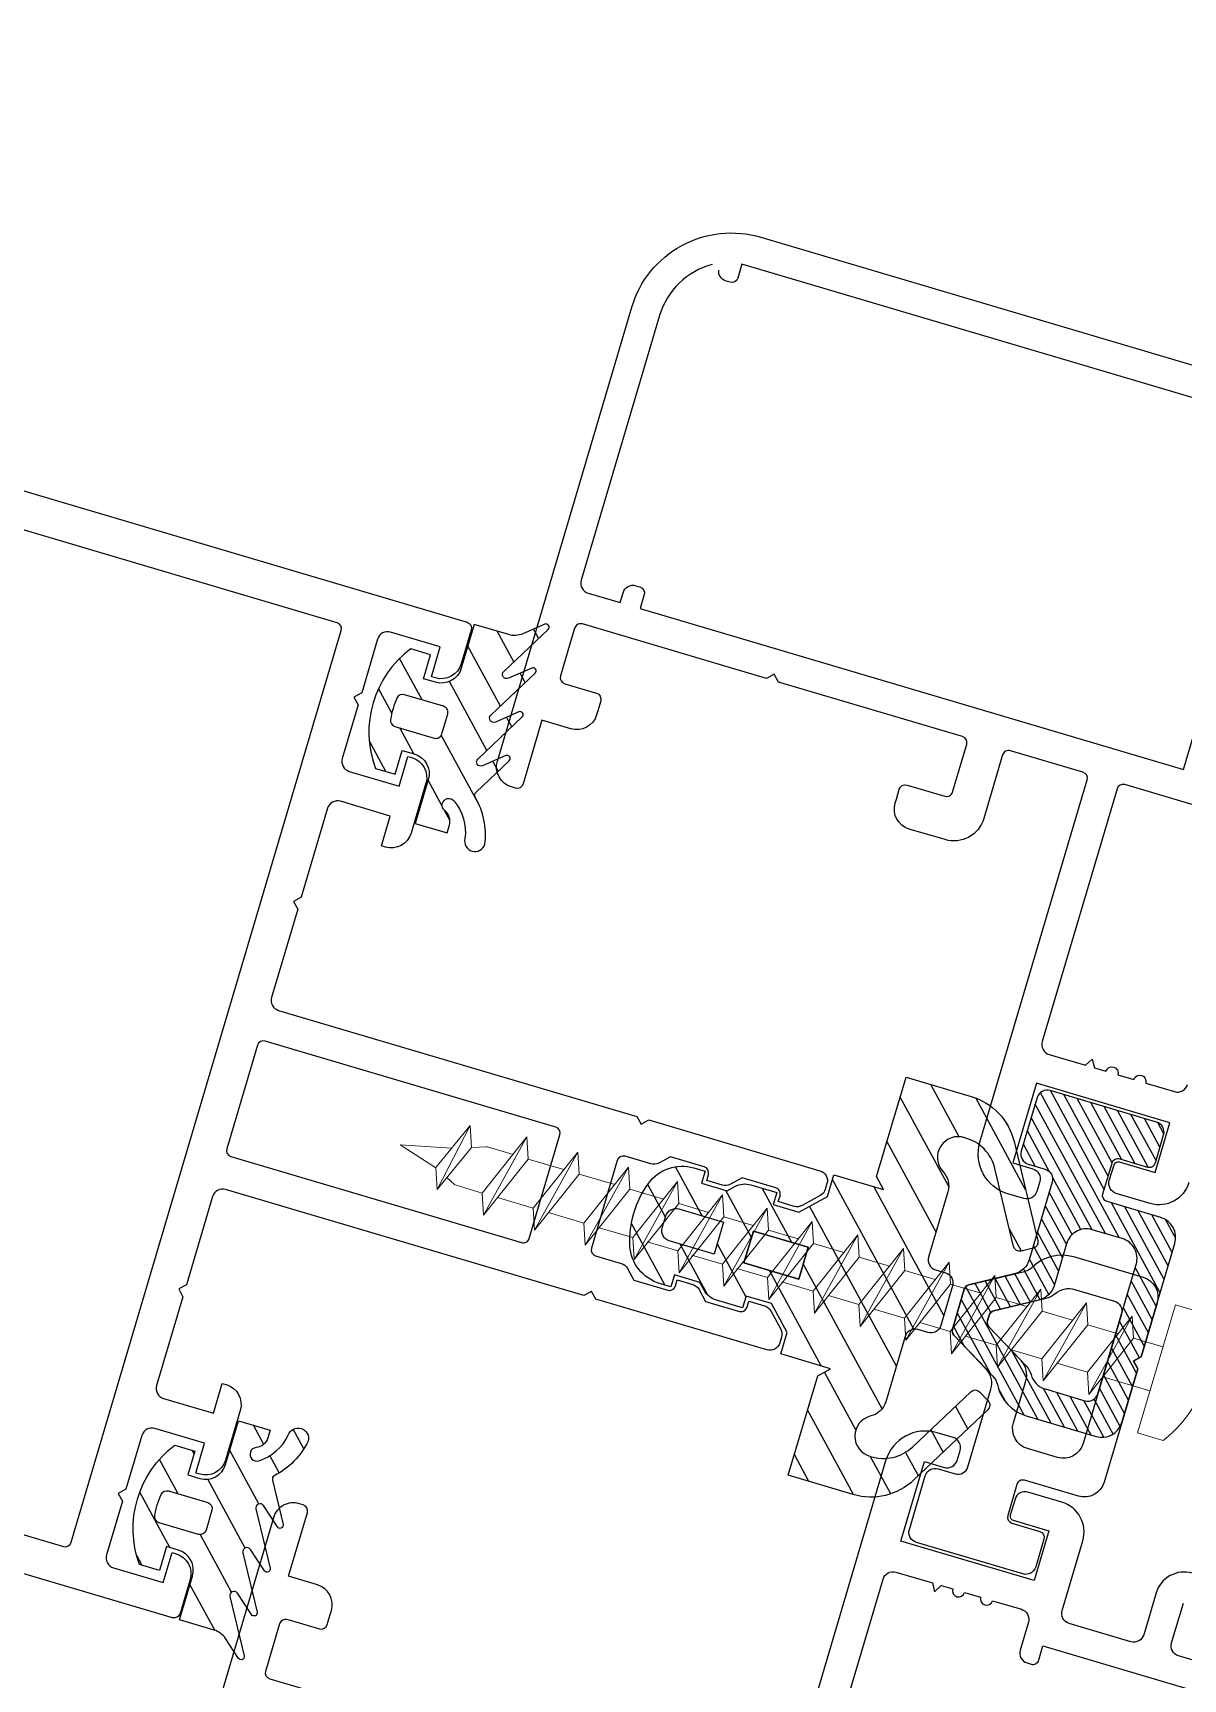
# Model space of a CAD drawing. Header units: millimetres. Extents: x 62878 to 70819, y -67946 to -61850.
# Drawn here: x 67592.69 to 67598.23, y -66895.96 to -66888.03 of the extents above; entities that cross this region are included whole.
import ezdxf

# ---------------------------------------------------------------- set-up
doc = ezdxf.new("R2010")
doc.units = ezdxf.units.MM
doc.layers.add('DOGRAMA', color=171, linetype='Continuous', lineweight=0)
pattern_1 = [(118.5057849383402, (67555.2310889624, -66996.45461752212), (-0.1395045678384407, -0.07576303882639554), [])]

# ---------------------------------------------------------------- blocks, each defined once
blk = doc.blocks.new('a2we')
at = {"lineweight": 5, "ltscale": 0.5}
for p, q in [((-196.0144480926461, -415.2868589025547), (-196.5925912144022, -417.2488821181558)), ((-196.0144480926461, -415.2868589025547), (-195.4639709594615, -417.7110762494052)), ((-197.5747968978259, -417.6063757508618), (-196.5747276986959, -417.2423803302317)), ((-194.1582851917165, -418.2620245979042), (-197.5747968978259, -417.6063757508618)), ((-195.1583543907882, -418.6260200186506), (-197.5747968978259, -417.6063757508618)), ((-196.5747276986959, -417.2423803302317), (-194.1582851917165, -418.2620245979042)), ((-197.1143788935161, -419.7428166739272), (-197.1143788935161, -418.4283854465556)), ((-196.8896500078097, -417.895480952812), (-197.0961171580722, -418.3448917148726)), ((-194.1582851917165, -418.2620245979042), (-195.1583543907882, -418.6260200186506)), ((-195.1583543907882, -418.6260200186506), (-194.9264251741961, -419.2953524503964)), ((-194.9154016761394, -420.634479622855), (-194.9154016761394, -419.3608343693425)), ((-198.1144480926461, -420.1068120946153), (-197.1143788935161, -419.7428166739268)), ((-194.9154016761721, -421.4039929561312), (-198.1144480926461, -420.1068120946153)), ((-193.9153324771005, -421.0399975355008), (-198.1144480926461, -420.1068120946153)), ((-197.1143788935161, -419.7428166739268), (-193.9153324771005, -421.0399975355008)), ((-197.1143788935161, -419.7428166739268), (-193.9153324771005, -421.0399975355008)), ((-197.1143788935161, -422.2969096404012), (-197.1143788935162, -420.512330007273)), ((-193.9153324771005, -421.0399975355008), (-194.9154016761721, -421.4039929561312)), ((-194.9154016761721, -423.1885725893157), (-194.9154016761721, -421.4039929561312)), ((-198.1144480926461, -422.6609050610894), (-197.1143788935161, -422.2969096404012)), ((-197.1143788935161, -422.2969096404012), (-193.9153324771005, -423.594090501975)), ((-197.1143788935161, -422.2969096404012), (-193.9153324771005, -423.594090501975)), ((-194.9154016761721, -423.9580859226053), (-198.1144480926461, -422.6609050610894)), ((-193.9153324771005, -423.594090501975), (-198.1144480926461, -422.6609050610894)), ((-197.1143788935161, -424.8510026068752), (-197.1143788935162, -423.0664229737469)), ((-193.9153324771005, -423.594090501975), (-194.9154016761721, -423.9580859226053)), ((-194.9154016761721, -425.7426655557898), (-194.9154016761721, -423.9580859226053)), ((-198.1144480926461, -425.2149980275636), (-197.1143788935161, -424.8510026068752)), ((-197.1143788935161, -424.8510026068752), (-193.9153324771005, -426.1481834684492)), ((-197.1143788935161, -424.8510026068752), (-193.9153324771005, -426.1481834684492)), ((-194.9154016761721, -426.5121788890793), (-198.1144480926461, -425.2149980275636)), ((-193.9153324771005, -426.1481834684492), (-198.1144480926461, -425.2149980275636)), ((-197.1143788935161, -427.3050955733496), (-197.1143788935162, -425.6205159402211)), ((-193.9153324771005, -426.1481834684492), (-194.9154016761721, -426.5121788890793)), ((-194.9154016761721, -428.1967585222638), (-194.9154016761721, -426.5121788890793)), ((-198.1144480926461, -427.669090994038), (-197.1143788935161, -427.3050955733496)), ((-197.1143788935161, -427.3050955733496), (-193.9153324771005, -428.6022764349236)), ((-197.1143788935161, -427.3050955733496), (-193.9153324771005, -428.6022764349236)), ((-194.9154016761721, -428.9662718555534), (-198.1144480926461, -427.669090994038)), ((-193.9153324771005, -428.6022764349236), (-198.1144480926461, -427.669090994038)), ((-197.1143788935161, -429.5591885398237), (-197.1143788935161, -428.0237477951896)), ((-193.9153324771005, -428.6022764349236), (-194.9154016761721, -428.9662718555534)), ((-198.1144480926461, -429.9231839605702), (-197.1143788935161, -429.5591885398237)), ((-197.1143788935161, -429.5591885398237), (-193.9153324771005, -430.8563694013976)), ((-197.1143788935161, -429.5591885398237), (-193.9153324771005, -430.8563694013976)), ((-194.9154016761721, -430.450851488738), (-194.9154016761721, -428.9662718555534)), ((-194.9154016761721, -431.2203648220857), (-198.1144480926461, -429.9231839605702)), ((-193.9153324771005, -430.8563694013976), (-198.1144480926461, -429.9231839605702)), ((-197.1143788935161, -431.8132815063559), (-197.1143788935161, -430.2778407616635)), ((-193.9153324771005, -430.8563694013976), (-194.9154016761721, -431.2203648220857)), ((-194.9154016761721, -432.7049444552304), (-194.9154016761721, -431.2203648220857)), ((-198.1144480926461, -432.177276926986), (-197.1143788935161, -431.8132815063559)), ((-197.1143788935161, -431.8132815063559), (-193.9153324771005, -433.1104623678716)), ((-197.1143788935161, -431.8132815063559), (-193.9153324771005, -433.1104623678716)), ((-194.9154016761721, -433.4744577885599), (-198.1144480926461, -432.177276926986)), ((-193.9153324771005, -433.1104623678716), (-198.1144480926461, -432.177276926986)), ((-197.1143788935161, -434.0673744728301), (-197.1143788935161, -432.5319337281958)), ((-193.9153324771005, -433.1104623678716), (-194.9154016761721, -433.4744577885599)), ((-194.9154016761721, -434.9590374217446), (-194.9154016761721, -433.4744577885599)), ((-198.1144480926461, -434.4313698935184), (-197.1143788935161, -434.0673744728301)), ((-194.9154016761721, -435.7285507550341), (-198.1144480926461, -434.4313698935184)), ((-193.9153324771005, -435.364555334404), (-198.1144480926461, -434.4313698935184)), ((-197.1143788935161, -434.0673744728301), (-193.9153324771005, -435.364555334404)), ((-197.1143788935161, -434.0673744728301), (-193.9153324771005, -435.364555334404)), ((-197.1143788935161, -436.3642339800811), (-197.1143788935161, -434.7860266946118)), ((-193.9153324771005, -435.364555334404), (-194.9154016761721, -435.7285507550341)), ((-194.9154016761721, -437.2558969289955), (-194.9154016761721, -435.7285507550341)), ((-198.1144480926461, -436.7282294008277), (-197.1143788935161, -436.3642339800811)), ((-194.9154016761721, -438.0254102623434), (-198.1144480926461, -436.7282294008277)), ((-193.9153324771005, -437.6614148416551), (-198.1144480926461, -436.7282294008277)), ((-197.1143788935161, -436.3642339800811), (-193.9153324771005, -437.6614148416551)), ((-197.1143788935161, -436.3642339800811), (-193.9153324771005, -437.6614148416551)), ((-197.1143788935161, -438.6610934873901), (-197.1143788935161, -437.1337473134849)), ((-193.9153324771005, -437.6614148416551), (-194.9154016761721, -438.0254102623434)), ((-194.9154016761721, -439.5527564362646), (-194.9154016761721, -438.0254102623434)), ((-198.1144480926461, -439.0250889080787), (-197.1143788935161, -438.6610934873901)), ((-194.9154016761721, -440.3222697695944), (-198.1144480926461, -439.0250889080787)), ((-193.9153324771005, -439.9582743489061), (-198.1144480926461, -439.0250889080787)), ((-197.1143788935161, -438.6610934873901), (-193.9153324771005, -439.9582743489061)), ((-197.1143788935161, -438.6610934873901), (-193.9153324771005, -439.9582743489061)), ((-197.1143788935161, -440.9579529946993), (-197.1143788935161, -439.430606820736)), ((-193.9153324771005, -439.9582743489061), (-194.9154016761721, -440.3222697695944)), ((-194.9154016761721, -441.849615943574), (-194.9154016761721, -440.3222697695944)), ((-198.1144480926461, -441.3219484153295), (-197.1143788935161, -440.9579529946993)), ((-194.9154016761721, -442.6191292769035), (-198.1144480926461, -441.3219484153295)), ((-193.9153324771005, -442.2551338562151), (-198.1144480926461, -441.3219484153295)), ((-197.1143788935161, -440.9579529946993), (-193.9153324771005, -442.2551338562151)), ((-197.1143788935161, -443.2537258831643), (-197.1143788935161, -441.7274663280053)), ((-193.9153324771005, -442.2551338562151), (-194.9154016761721, -442.6191292769035)), ((-194.9154016761721, -444.1453888320787), (-194.9154016761721, -442.6191292769035)), ((-198.1144480926461, -443.6177213039109), (-197.1143788935161, -443.2537258831643)), ((-194.9154016761721, -444.9149021654266), (-198.1144480926461, -443.6177213039109)), ((-193.9153324771005, -444.5509067447383), (-198.1144480926461, -443.6177213039109)), ((-197.1143788935161, -443.2537258831643), (-193.9153324771005, -444.5509067447383)), ((-197.1143788935161, -445.5538642814245), (-197.1143788935161, -444.0232392165685)), ((-193.9153324771005, -444.5509067447383), (-194.9154016761721, -444.9149021654266)), ((-198.1144480926461, -445.9178597020545), (-197.1143788935161, -445.5538642814245)), ((-197.1143788935161, -445.5538642814245), (-193.9153324771005, -446.8510451429402)), ((-197.1143788935161, -445.5538642814245), (-193.9153324771005, -446.8510451429402)), ((-194.9154016761721, -446.4455272302989), (-194.9154016761721, -444.9149021654266)), ((-193.9153324771005, -446.8510451429402), (-198.1144480926461, -445.9178597020545)), ((-194.9154016761721, -447.2150405636282), (-198.1144480926461, -445.9178597020545)), ((-197.1143788935161, -447.8540026795677), (-197.1143788935161, -446.3233776147298)), ((-193.9153324771005, -446.8510451429402), (-194.9154016761721, -447.2150405636282)), ((-197.1143788935161, -447.8540026795677), (-198.1144480926461, -448.2179981003141)), ((-193.9153324771005, -449.1511835411412), (-197.1143788935161, -447.8540026795677)), ((-194.9154016761721, -448.7456656284821), (-194.9154016761721, -447.2150405636282)), ((-194.9154016761721, -449.5151789618299), (-198.1144480926461, -448.2179981003141)), ((-198.1144480926461, -448.2179981003141), (-193.9153324771005, -449.1511835411412)), ((-197.1143788935161, -450.1541410778275), (-197.1143788935161, -448.6235160129718)), ((-193.9153324770423, -449.1511835411412), (-194.9154016761721, -449.5151789618299)), ((-194.9154016761723, -451.0458040266858), (-194.9154016761721, -449.5151789618299)), ((-198.1144480926461, -450.5181364984577), (-197.1143788935161, -450.1541410778275)), ((-197.1143788935161, -450.1541410778275), (-193.9153324770423, -451.4513219393434)), ((-194.9154016761721, -451.8153173600317), (-198.1144480926461, -450.5181364984577)), ((-193.9153324770423, -451.4513219393434), (-198.1144480926461, -450.5181364984577)), ((-197.1143788935161, -453.2868589025547), (-197.1143788935162, -450.9236544111328)), ((-193.9153324770423, -451.4513219393434), (-194.9154016761721, -451.8153173600317)), ((-194.9154016761721, -453.2868589025547), (-194.9154016761721, -451.8153173600317)), ((-192.7980524524961, -453.2868589025547), (-199.230843732796, -453.2868589025547)), ((-199.230843732796, -454.5827171301502), (-199.230843732796, -453.2868589025547)), ((-192.7980524524961, -454.5827171301502), (-192.7980524524961, -453.2868589025547))]:
    blk.add_line(p, q, dxfattribs=at)
blk.add_lwpolyline([(-196.4690204826777, -455.6637351848848), (-196.1125089353335, -455.3998333582319), (-195.9163872499585, -455.3998333582319), (-195.5598757026143, -455.6637351848848)], dxfattribs=at)
for centre, radius, start, end in [((-196.9143788935627, -418.4283854465556), 0.2, 155.3251238657465, 180), ((-195.115401676151, -419.3608343693425), 0.2, 0, 19.11162363728389), ((-195.6603624057317, -449.5292358589606), 6.187568978619671, 234.757305859688, 262.4904896380407), ((-196.3685337795604, -449.5292358589606), 6.187568978619673, 277.5095103619591, 305.2426941403116)]:
    blk.add_arc(centre, radius, start, end, dxfattribs=at)

msp = doc.modelspace()

# ---------------------------------------------------------------- hatches: boundary and pattern name
at = {"layer": 'DOGRAMA', "lineweight": -2}
h = msp.add_hatch(dxfattribs=at)
h.set_pattern_fill('ANSI31', color=256, scale=0.05, angle=73.50578493834035, style=0)
h.set_pattern_definition(pattern_1)
edge = h.paths.add_edge_path()
edge.add_arc((67595.00606566884, -66890.8343113718), 0.09999999996806663, 253.5057849328855, 293.5057849319161, ccw=False)
edge.add_line((67594.97767381536, -66890.93019621236), (67594.81171826832, -66890.88105616534))
edge.add_line((67594.81171826832, -66890.88105616534), (67594.74925619067, -66891.09200281465))
edge.add_arc((67594.6533713501, -66891.06361096117), 0.0999999999786175, 253.5057849352527, 343.50578493525273, ccw=False)
edge.add_line((67594.62497949661, -66891.15949580174), (67594.56744859224, -66891.14246068966))
edge.add_line((67594.56744859224, -66891.14246068966), (67594.60151881643, -66891.02739888098))
edge.add_line((67594.60151881643, -66891.02739888098), (67594.50563397583, -66890.9990070275))
edge.add_arc((67594.80399777772, -66891.4002289632), 0.4999999999745299, 126.6358872907809, 200.3756825813202)
edge.add_line((67594.33528285491, -66891.57431607101), (67594.4311676955, -66891.60270792451))
edge.add_line((67594.4311676955, -66891.60270792451), (67594.46523791968, -66891.48764611578))
edge.add_line((67594.46523791968, -66891.48764611578), (67594.52276882398, -66891.50468122789))
edge.add_arc((67594.49437697054, -66891.6005660685), 0.1000000000080821, -16.494215041656616, 73.50578496633801, ccw=False)
edge.add_line((67594.59026181116, -66891.62895792196), (67594.52779973354, -66891.83990457127))
edge.add_line((67594.52779973354, -66891.83990457127), (67594.68071208813, -66891.8851824811))
edge.add_line((67594.68071208813, -66891.8851824811), (67594.69192101993, -66891.84732772665))
edge.add_arc((67594.62959587353, -66891.82887302192), 0.06500000000055278, 343.5057849758132, 411.9151204824632)
edge.add_arc((67594.68985346731, -66891.75198188282), 0.0326894307491514, 38.07550579377988, 231.915120425908, ccw=False)
edge.add_arc((67594.52640977163, -66891.88339913308), 0.2424115900822088, -6.803520848665073, 38.70325155945858, ccw=False)
edge.add_arc((67594.81544227524, -66891.92504741429), 0.05002797726847832, 165.0203900031464, 342.5336262890789)
edge.add_arc((67594.49388047893, -66891.89703698234), 0.3717812401846573, 353.3542853666381, 390.00580585607)
edge.add_arc((67594.8343914777, -66891.70365675165), 0.01999999997868484, 133.5057849134937, 201.8914478035593, ccw=False)
edge.add_line((67594.82062292151, -66891.68915065432), (67594.98021779343, -66891.53767014827))
edge.add_arc((67594.96989137627, -66891.52679057528), 0.01499999999581427, 313.5057849830209, 473.5057849085336)
edge.add_line((67594.9639087514, -66891.51303527814), (67594.85100195251, -66891.56214210711))
edge.add_arc((67594.84302511935, -66891.54380171093), 0.0199999999889702, 133.5057849134937, 293.50578490133296, ccw=False)
edge.add_line((67594.82925656316, -66891.5292956136), (67595.04267987111, -66891.32672349898))
edge.add_arc((67595.03235345395, -66891.31584392597), 0.01500000000636884, 313.5057849447552, 473.5057850104772)
edge.add_line((67595.02637082904, -66891.30208862883), (67594.91346403019, -66891.35119545783))
edge.add_arc((67594.90548719701, -66891.33285506164), 0.01999999999477411, 133.5057849437303, 293.50578493956186, ccw=False)
edge.add_line((67594.8917186408, -66891.31834896431), (67595.10514194879, -66891.11577684968))
edge.add_arc((67595.09481553161, -66891.10489727669), 0.01500000000583221, 313.5057850233364, 473.5057850104772)
edge.add_line((67595.08883290671, -66891.09114197954), (67594.97592610787, -66891.14024880852))
edge.add_arc((67594.96794927468, -66891.12190841231), 0.02000000001392242, 133.5057850026662, 293.5057849611637, ccw=False)
edge.add_line((67594.95418071846, -66891.107402315), (67595.16760402641, -66890.90483020038))
edge.add_arc((67595.15727760927, -66890.89395062737), 0.0149999999963509, 313.5057849044397, 473.5057849085336)
edge.add_line((67595.15129498439, -66890.88019533023), (67595.04594983472, -66890.92601335273))
edge = h.paths.add_edge_path(flags=16)
edge.add_line((67594.42976466293, -66891.37285058148), (67594.61828006597, -66891.42867068472))
edge.add_arc((67594.62679762201, -66891.3999052326), 0.0299999999454743, 253.5057849225377, 343.5057849491861)
edge.add_line((67594.65556307413, -66891.40842278862), (67594.68395492762, -66891.31253794802))
edge.add_arc((67594.65518947545, -66891.30402039194), 0.02999999999972822, 343.5057848662645, 433.5057848662645)
edge.add_line((67594.66370703153, -66891.27525493977), (67594.47519162853, -66891.21943483653))
edge.add_arc((67594.46667407248, -66891.24820028874), 0.03000000003332435, 73.50578494323341, 155.7393507576046)
edge.add_arc((67594.80399777764, -66891.40022896303), 0.3999999998578591, 155.7393507856197, 171.2722191219521)
edge.add_arc((67594.438282219, -66891.34408512931), 0.02999999999867203, 171.2722190431317, 253.5057848929129)
h = msp.add_hatch(dxfattribs=at)
h.set_pattern_fill('ANSI31', color=256, scale=0.05, angle=73.50578493834035, style=0)
h.set_pattern_definition(pattern_1)
edge = h.paths.add_edge_path(flags=16)
edge.add_arc((67595.7655495991, -66893.80207097495), 0.05000000000404103, 163.5057849616035, 253.5057849663379, ccw=False)
edge.add_line((67595.71760717881, -66893.78787504823), (67595.73464229095, -66893.73034414389))
edge.add_arc((67595.78258471124, -66893.7445400706), 0.04999999999008795, 73.5057849456145, 163.5057849616035, ccw=False)
edge.add_line((67595.79678063797, -66893.69659765031), (67596.01252152934, -66893.76047932063))
edge.add_line((67596.01252152934, -66893.76047932063), (67595.96709456376, -66893.9138950656))
edge.add_line((67595.96709456376, -66893.9138950656), (67595.75135367239, -66893.85001339526))
h.paths.add_polyline_path([(67596.11092182467, -66893.95648284584), (67596.15634879022, -66893.80306710086), (67596.42003210186, -66893.88114469797), (67596.37460513628, -66894.03456044295)], flags=16)
edge = h.paths.add_edge_path()
edge.add_arc((67595.81275179035, -66893.69089758987), 0.1999999999326939, 73.50578494606088, 144.0720038286924, ccw=False)
edge.add_line((67595.86953549727, -66893.49912790874), (67595.92352291872, -66893.51511378249))
edge.add_line((67595.92352291872, -66893.51511378249), (67595.90648780658, -66893.57264468688))
edge.add_line((67595.90648780658, -66893.57264468688), (67596.02949297565, -66893.6090669692))
edge.add_line((67596.02949297565, -66893.6090669692), (67596.06765919115, -66893.58833941518))
edge.add_arc((67596.11538393999, -66893.67621630822), 0.09999999991486333, 73.50578494976747, 118.5057849506127, ccw=False)
edge.add_line((67596.14377579343, -66893.5803314677), (67596.26870834487, -66893.61732445506))
edge.add_line((67596.26870834487, -66893.61732445506), (67596.25167323276, -66893.67485535941))
edge.add_line((67596.25167323276, -66893.67485535941), (67596.37467840176, -66893.71127764176))
edge.add_line((67596.37467840176, -66893.71127764176), (67596.51351501624, -66893.63587735935))
edge.add_line((67596.51351501624, -66893.63587735935), (67596.54425892787, -66893.53204915847))
edge.add_line((67596.54425892787, -66893.53204915847), (67596.78397102939, -66893.60302879217))
edge.add_line((67596.78397102939, -66893.60302879217), (67596.75022453579, -66893.54089044513))
edge.add_line((67596.75022453579, -66893.54089044513), (67596.8921838032, -66893.06146624217))
edge.add_line((67596.8921838032, -66893.06146624217), (67597.20552814077, -66893.15424865144))
edge.add_arc((67597.1203525803, -66893.44190317315), 0.2999999999399841, 13.505784931680012, 73.50578493258791, ccw=False)
edge.add_line((67597.41205648385, -66893.37184011145), (67597.52679224755, -66893.8495364797))
edge.add_arc((67597.4976218572, -66893.85654278588), 0.02999999999202357, -76.49421503599791, 13.505784964002089, ccw=False)
edge.add_line((67597.50462816338, -66893.88571317623), (67597.44628738266, -66893.8997257886))
edge.add_arc((67597.4392810765, -66893.87055539823), 0.02999999999937606, 193.5057848969737, 283.50578490346436, ccw=False)
edge.add_line((67597.41011068612, -66893.87756170439), (67597.31964547897, -66893.50091453253))
edge.add_arc((67597.12517620988, -66893.54762324035), 0.2000000000137806, 13.50578493081246, 75.42538227163293)
edge.add_arc((67597.14260273498, -66893.44849152573), 0.1000000000124066, 70.79093734667266, 223.5057849386054)
edge.add_arc((67596.99754176164, -66893.58617708787), 0.09999999999391977, -16.49421504639099, 43.50578495582499, ccw=False)
edge.add_line((67597.09342660222, -66893.61456894132), (67597.00064346753, -66893.9279157287))
edge.add_arc((67597.04858588781, -66893.94211165544), 0.04999999998439798, 163.505784924891, 253.5057849408801)
edge.add_line((67597.03438996107, -66893.99005407572), (67597.08231812791, -66894.00424578198))
edge.add_arc((67597.06812220118, -66894.05218820229), 0.05000000000817259, -16.494215049651075, 73.50578495034893, ccw=False)
edge.add_line((67597.11606462148, -66894.06638412902), (67597.05928091449, -66894.25815381021))
edge.add_arc((67597.01133849421, -66894.24395788347), 0.04999999998026643, 253.5057849456145, 343.50578494088006, ccw=False)
edge.add_line((67596.99714256747, -66894.29190030377), (67596.94921440064, -66894.27770859752))
edge.add_arc((67596.9350184739, -66894.3256510178), 0.04999999998026643, 73.50578494088006, 163.5057849408801)
edge.add_line((67596.88707605362, -66894.31145509107), (67596.79429291892, -66894.62480187842))
edge.add_arc((67596.6984080783, -66894.59641002498), 0.1000000000080821, 283.5057849661615, 343.50578496633796, ccw=False)
edge.add_arc((67596.74511678617, -66894.79087929406), 0.100000000013965, 103.5057849298388, 256.2206325363982)
edge.add_arc((67596.78447396809, -66894.69824132747), 0.200000000014594, 251.5861875976356, 313.5057849382979)
edge.add_line((67596.9221595302, -66894.84330230083), (67597.20311294576, -66894.57663354733))
edge.add_arc((67597.22376578006, -66894.59839269334), 0.0299999999927018, 43.505784923572605, 133.5057849044397, ccw=False)
edge.add_line((67597.24552492605, -66894.57773985904), (67597.28683059465, -66894.62125815106))
edge.add_arc((67597.2650714487, -66894.6419109854), 0.02999999998053733, -46.49421497871339, 43.505785041444426, ccw=False)
edge.add_line((67597.28572428302, -66894.66367013135), (67596.92939497464, -66895.00188240154))
edge.add_arc((67596.72286663149, -66894.7842909415), 0.300000000005015, 253.5057849365332, 313.5057849362821, ccw=False)
edge.add_line((67596.63769107102, -66895.07194546329), (67596.32434673353, -66894.97916305406))
edge.add_line((67596.32434673353, -66894.97916305406), (67596.46630600092, -66894.4997388511))
edge.add_line((67596.46630600092, -66894.4997388511), (67596.52844434799, -66894.46599235752))
edge.add_line((67596.52844434799, -66894.46599235752), (67596.28873224652, -66894.39501272382))
edge.add_line((67596.28873224652, -66894.39501272382), (67596.31947615813, -66894.29118452292))
edge.add_line((67596.31947615813, -66894.29118452292), (67596.24407587574, -66894.15234790849))
edge.add_line((67596.24407587574, -66894.15234790849), (67596.12107070675, -66894.11592562615))
edge.add_line((67596.12107070675, -66894.11592562615), (67596.1040355947, -66894.1734565305))
edge.add_line((67596.1040355947, -66894.1734565305), (67595.97910304327, -66894.13646354315))
edge.add_arc((67596.00749489675, -66894.0405787026), 0.09999999996466441, 208.5057849346962, 253.5057849328855, ccw=False)
edge.add_line((67595.91961800365, -66894.08830345144), (67595.89889044962, -66894.05013723591))
edge.add_line((67595.89889044962, -66894.05013723591), (67595.77588528064, -66894.0137149536))
edge.add_line((67595.77588528064, -66894.0137149536), (67595.75885016854, -66894.07124585794))
edge.add_line((67595.75885016854, -66894.07124585794), (67595.70486274714, -66894.05525998418))
edge.add_arc((67595.76164645408, -66893.86349030295), 0.2000000000326904, 182.9395660687937, 253.5057849503489, ccw=False)
edge.add_arc((67596.03179052523, -66893.84961835937), 0.4705000000249611, 144.0720038103318, 182.9395660442526, ccw=False)
at = {"layer": 'DOGRAMA', "lineweight": -2, "ltscale": 5}
h = msp.add_hatch(dxfattribs=at)
h.set_pattern_fill('ANSI31', color=256, scale=0.015, angle=73.50578493834035, style=0)
h.set_pattern_definition([(118.5057849383402, (67555.2310889624, -66996.45461752212), (-0.0418513703515322, -0.02272891164791872), [])])
edge = h.paths.add_edge_path(flags=16)
edge.add_line((67597.29161907748, -66894.20850618409), (67597.28387459379, -66894.23466081992))
edge.add_arc((67597.31264004599, -66894.24317837594), 0.03000000001110815, 163.5057849886395, 223.5057849840458)
edge.add_line((67597.2908809, -66894.26383121028), (67597.47011883688, -66894.45267039716))
edge.add_arc((67597.39758835023, -66894.52151317828), 0.1000000000239736, 15.646826864346224, 43.505784973967025, ccw=False)
edge.add_arc((67597.5901768426, -66894.46757179694), 0.1000000000125123, 195.6468268139255, 253.5057849239981)
edge.add_line((67597.56178498908, -66894.56345663754), (67597.75373901261, -66894.62029492896))
edge.add_arc((67597.76793493933, -66894.57235250867), 0.04999999999008795, 253.5057849616035, 343.505784966338)
edge.add_line((67597.81587735964, -66894.58654843539), (67598.0004244073, -66893.96329697153))
edge.add_arc((67597.90453956672, -66893.93490511806), 0.09999999998843902, 343.5057849456144, 433.5057849479817)
edge.add_line((67597.93293142019, -66893.83902027746), (67597.78891981699, -66893.79637791279))
edge.add_arc((67597.76052796346, -66893.89226275339), 0.1000000000189183, 73.50578491600358, 163.5057849239981)
edge.add_line((67597.66464312286, -66893.86387089988), (67597.60465233782, -66894.06647151081))
edge.add_arc((67597.50876749725, -66894.03807965734), 0.09999999997448594, 283.5057849437875, 343.50578494324725, ccw=False)
edge.add_line((67597.53212185117, -66894.13531429185), (67597.31337822352, -66894.1878533498))
edge.add_arc((67597.32038452967, -66894.21702374017), 0.03000000001012705, 103.5057848699501, 163.5057848741552)
edge = h.paths.add_edge_path()
edge.add_line((67597.84002515319, -66893.62378519968), (67597.88403252614, -66893.47516369678))
edge.add_arc((67597.91279797832, -66893.48368125281), 0.02999999999715507, 73.50578495410042, 163.5057849807489, ccw=False)
edge.add_line((67597.92131553436, -66893.45491580063), (67598.0555543112, -66893.49466439553))
edge.add_arc((67598.06407186725, -66893.46589894332), 0.03000000003332435, 253.5057849432334, 343.5057849353427)
edge.add_line((67598.09283731945, -66893.47441649938), (67598.13258591425, -66893.34017772257))
edge.add_arc((67598.08464349397, -66893.32598179577), 0.04999999999679266, 343.5057848769238, 433.5057848881785)
edge.add_line((67598.09883942075, -66893.27803937551), (67597.58585552355, -66893.12614295939))
edge.add_arc((67597.57165959678, -66893.17408537965), 0.04999999997457646, 73.50578490416753, 163.5057849201566)
edge.add_line((67597.52371717652, -66893.1598894529), (67597.44705917215, -66893.41877852254))
edge.add_arc((67597.49500159244, -66893.43297444929), 0.04999999999835106, 163.5057849296254, 253.5057849296254)
edge.add_line((67597.48080566569, -66893.48091686958), (67597.56230778016, -66893.50504994504))
edge.add_arc((67597.54811185345, -66893.55299236534), 0.0499999999859564, -16.49421503839642, 73.50578497759261, ccw=False)
edge.add_line((67597.59605427374, -66893.56718829206), (67597.48541314334, -66893.94084502281))
edge.add_arc((67597.38952830274, -66893.9124531693), 0.1000000000147868, 283.50578492983885, 343.5057849239981, ccw=False)
edge.add_line((67597.41288265664, -66894.00968780385), (67597.19413902899, -66894.06222686179))
edge.add_arc((67597.20114533513, -66894.09139725211), 0.02999999995352905, 103.5057848959128, 163.5057848958892)
edge.add_line((67597.172379883, -66894.08287969606), (67597.1154592665, -66894.27511174748))
edge.add_arc((67597.1442247187, -66894.2836293035), 0.03000000001110815, 163.5057849886395, 223.5057849840458)
edge.add_line((67597.1224655727, -66894.30428213785), (67597.30827813246, -66894.5000481308))
edge.add_arc((67597.23574764577, -66894.56889091188), 0.1000000000356014, 13.01711323459142, 43.50578494465282, ccw=False)
edge.add_arc((67597.52803849553, -66894.50131829048), 0.1999999999884091, 193.0171132271013, 253.5057849416172)
edge.add_line((67597.47125478857, -66894.69308797165), (67597.80703607298, -66894.7925140433))
edge.add_arc((67597.83542792646, -66894.6966292027), 0.1000000000065236, 253.5057849399872, 343.5057849399872)
edge.add_line((67597.93131276706, -66894.72502105619), (67598.00797077146, -66894.46613198661))
edge.add_line((67598.00797077146, -66894.46613198661), (67597.98772287535, -66894.42884897841))
edge.add_line((67597.98772287535, -66894.42884897841), (67598.02500588357, -66894.40860108222))
edge.add_line((67598.02500588357, -66894.40860108222), (67598.1868394484, -66893.86205749087))
edge.add_arc((67598.09095460782, -66893.83366563736), 0.1000000000008337, 343.5057849216308, 433.5057849192636)
edge.add_line((67598.11934646133, -66893.73778079679), (67597.86027304936, -66893.66106820793))
edge.add_arc((67597.8687906054, -66893.63230275572), 0.03000000002919279, 163.5057849698819, 253.5057849698818, ccw=False)
at = {"layer": 'DOGRAMA', "lineweight": -2}
h = msp.add_hatch(dxfattribs=at)
h.set_pattern_fill('ANSI31', color=256, scale=0.05, angle=73.50578493834035, style=0)
h.set_pattern_definition(pattern_1)
edge = h.paths.add_edge_path()
edge.add_arc((67593.52968928765, -66895.82032308262), 0.09999999999256444, 33.50578494434943, 73.50578494561447)
edge.add_line((67593.55808114112, -66895.72443824203), (67593.39212559408, -66895.67529819501))
edge.add_line((67593.39212559408, -66895.67529819501), (67593.45458767173, -66895.4643515457))
edge.add_arc((67593.35870283113, -66895.43595969221), 0.1000000000065236, 343.5057849399872, 433.50578493762)
edge.add_line((67593.38709468461, -66895.34007485163), (67593.32956378028, -66895.32303973954))
edge.add_line((67593.32956378028, -66895.32303973954), (67593.2954935561, -66895.43810154822))
edge.add_line((67593.2954935561, -66895.43810154822), (67593.19960871551, -66895.40970969477))
edge.add_arc((67593.66832363833, -66895.23562258689), 0.4999999999967606, 126.63588729812341, 200.3756825891361, ccw=False)
edge.add_line((67593.36995983637, -66894.8344006512), (67593.46584467703, -66894.86279250467))
edge.add_line((67593.46584467703, -66894.86279250467), (67593.43177445288, -66894.97785431342))
edge.add_line((67593.43177445288, -66894.97785431342), (67593.48930535719, -66894.99488942549))
edge.add_arc((67593.5176972107, -66894.8990045849), 0.1000000000008337, 253.5057849216309, 343.5057849192636)
edge.add_line((67593.61358205127, -66894.92739643842), (67593.67604412892, -66894.7164497891))
edge.add_line((67593.67604412892, -66894.7164497891), (67593.82895648356, -66894.76172769895))
edge.add_line((67593.82895648356, -66894.76172769895), (67593.81774755169, -66894.79958245336))
edge.add_arc((67593.7554224053, -66894.78112774863), 0.06499999998659971, 275.09644945414317, 343.50578497217134, ccw=False)
edge.add_arc((67593.76410040881, -66894.87843097124), 0.03268943072905842, 95.09644943573765, 288.9360640623196)
edge.add_arc((67593.69855972572, -66894.67921060532), 0.2424115900591356, 288.3083183078473, 333.8150907148592)
edge.add_arc((67593.96367078843, -66894.80164626951), 0.05002797724426176, -15.522056444021416, 161.9911798704954, ccw=False)
edge.add_arc((67593.67870018359, -66894.65006022976), 0.3717812400575459, 297.0057640231689, 333.6572845136977, ccw=False)
edge.add_arc((67593.85902450976, -66894.99766171315), 0.02000000003222056, 125.1201220006691, 193.5057848639899)
edge.add_line((67593.83957758281, -66895.00233258391), (67593.89096611325, -66895.21628605033))
edge.add_arc((67593.87638091808, -66895.21978920343), 0.01499999999063629, -146.49421509135578, 13.505784997516287, ccw=False)
edge.add_line((67593.86387346673, -66895.22806952106), (67593.79590662089, -66895.12540534155))
edge.add_arc((67593.7792300191, -66895.13644576508), 0.01999999996617852, 33.5057849856757, 193.5057849629412)
edge.add_line((67593.75978309225, -66895.14111663586), (67593.82850403563, -66895.42723269963))
edge.add_arc((67593.81391884042, -66895.4307358527), 0.01500000002628778, -146.49421518340682, 13.505784850478221, ccw=False)
edge.add_line((67593.80141138902, -66895.43901617033), (67593.7334445433, -66895.33635199083))
edge.add_arc((67593.71676794147, -66895.34739241436), 0.02000000000258, 33.50578491663744, 193.5057849337332)
edge.add_line((67593.69732101457, -66895.35206328514), (67593.76604195795, -66895.63817934891))
edge.add_arc((67593.75145676277, -66895.641682502), 0.01500000000138728, -146.49421502934388, 13.505784930487891, ccw=False)
edge.add_line((67593.7389493114, -66895.64996281966), (67593.67098246564, -66895.54729864011))
edge.add_arc((67593.65430586379, -66895.55833906366), 0.02000000003488061, 33.50578490537278, 193.5057849239972)
edge.add_line((67593.63485893687, -66895.56300993444), (67593.7035798803, -66895.84912599823))
edge.add_arc((67593.68899468512, -66895.85262915131), 0.01500000000138728, -146.49421502934388, 13.505784930487891, ccw=False)
edge.add_line((67593.67648723375, -66895.86090946897), (67593.61307229672, -66895.76512096493))
edge = h.paths.add_edge_path(flags=16)
edge.add_line((67593.33951748913, -66895.05482846031), (67593.52803289212, -66895.11064856355))
edge.add_arc((67593.5195153361, -66895.1394140157), 0.02999999996924891, -16.494215088329383, 73.50578496496752, ccw=False)
edge.add_line((67593.54828078825, -66895.14793157176), (67593.51988893474, -66895.24381641233))
edge.add_arc((67593.49112348257, -66895.2352988563), 0.02999999998320198, 253.50578497285818, 343.5057849728582, ccw=False)
edge.add_line((67593.48260592655, -66895.26406430847), (67593.29409052353, -66895.20824420523))
edge.add_arc((67593.30260807957, -66895.17947875302), 0.03000000002919279, 171.2722191339769, 253.5057849698818, ccw=False)
edge.add_arc((67593.66832363833, -66895.23562258709), 0.4000000000487622, 155.7393507453381, 171.2722190818492, ccw=False)
edge.add_arc((67593.33099993305, -66895.08359391248), 0.02999999999116069, 73.50578486626449, 155.7393506865892, ccw=False)

# ---------------------------------------------------------------- linework, layer by layer
at = {"layer": 'DOGRAMA', "lineweight": -2, "ltscale": 0.5}
for points in [[(67584.6708511312, -66887.87830815859), (67594.7771133298, -66890.8708095159, -0.4142135623732619), (67594.79736122592, -66890.90809252413), (67594.74909507495, -66891.07109675313, -0.4142135623730951), (67594.6248183809, -66891.13858974025), (67594.60564141278, -66891.13291136955), (67594.64822919303, -66890.98908410866), (67594.40851709154, -66890.91810447494, 0.4142135623730951), (67594.34637874452, -66890.95185096849), (67594.26972074008, -66891.21074003814), (67594.23243773181, -66891.23098793426), (67594.25268562796, -66891.26827094246), (67594.17602762359, -66891.52716001209, 0.4142135623730951), (67594.20977411713, -66891.58929835913), (67594.44948621863, -66891.66027799282), (67594.49207399883, -66891.51645073191), (67594.51125096699, -66891.52212910262, -0.4142135623728953), (67594.57874395407, -66891.6464057967), (67594.50776432035, -66891.88611789819, -0.4142135623729619), (67594.38348762627, -66891.95361088529), (67594.36431065816, -66891.94793251461), (67594.40689843838, -66891.80410525372), (67594.16718633688, -66891.73312562001, 0.4142135623731395), (67594.10504798984, -66891.76687211354), (67593.97817642921, -66892.19534218074), (67593.94089342095, -66892.21559007687), (67593.9611413171, -66892.25287308508), (67593.83532538178, -66892.67777809918, 0.4142135623730951), (67593.86907187532, -66892.73991644624), (67595.59499900599, -66893.25096980896), (67595.61524690209, -66893.2882528172), (67595.65252991032, -66893.26800492108), (67596.47713953946, -66893.51217486105, -0.4142135623730951), (67596.51088603301, -66893.57431320808), (67596.50257025166, -66893.60239722766, -0.1989123673795887), (67596.47849020577, -66893.63213974747), (67596.39061331267, -66893.67986449636, -0.1989123673797732), (67596.35255501146, -66893.68386847009), (67596.27652857159, -66893.661356762), (67596.28504612762, -66893.63259130981, 0.4142135623730951), (67596.26479823145, -66893.5953083016), (67596.10179400252, -66893.54704215066), (67596.04542788655, -66893.57765382378, -0.1989123673797732), (67596.00736958534, -66893.58165779755), (67595.93134314546, -66893.55914608944), (67595.9398607015, -66893.53038063728, 0.4142135623729841), (67595.91961280533, -66893.49309762903), (67595.75660857637, -66893.44483147813), (67595.70024246039, -66893.47544315127, -0.1989123673797501), (67595.6621841592, -66893.479447125), (67595.53821529902, -66893.44273949016, 0.4142135623729288), (67595.5009322908, -66893.46298738629), (67595.37600813547, -66893.8848806849, 0.4142135623725959), (67595.39625603161, -66893.92216369312), (67595.52022489178, -66893.95887132797, -0.1989123673796753), (67595.54996741161, -66893.98295137384), (67595.58057908475, -66894.0393174898), (67595.74358331377, -66894.0875836407, 0.4142135623736503), (67595.78086632196, -66894.06733574459), (67595.789383878, -66894.03857029242), (67595.8654103179, -66894.06108200052, -0.1989123673797502), (67595.89515283771, -66894.08516204638), (67595.92576451087, -66894.14152816233), (67596.0887687399, -66894.18979431328, 0.4142135623732063), (67596.12605174808, -66894.16954641712), (67596.13456930417, -66894.14078096497), (67596.21059574405, -66894.16329267304, -0.1989123673796753), (67596.24033826389, -66894.18737271891), (67596.28806301276, -66894.27524961204, -0.1989123673797207), (67596.29206698648, -66894.31330791322), (67596.28375120513, -66894.34139193282, -0.4142135623730951), (67596.22161285809, -66894.37513842636), (67595.39700322901, -66894.1309684864), (67595.37675533287, -66894.09368547816), (67595.33947232459, -66894.11393337432), (67593.61354519395, -66893.60288001159, 0.4142135623730951), (67593.5514068469, -66893.63662650513), (67593.42559091156, -66894.06153151926), (67593.38830790334, -66894.08177941536), (67593.40855579945, -66894.1190624236), (67593.28168423881, -66894.54753249077, 0.4142135623730951), (67593.31543073237, -66894.60967083783), (67593.55514283381, -66894.68065047154), (67593.59773061404, -66894.53682321066), (67593.61690758218, -66894.54250158132, -0.4142135623729619), (67593.6844005693, -66894.66677827542), (67593.61342093555, -66894.9064903769, -0.4142135623728953), (67593.48914424152, -66894.97398336399), (67593.46996727338, -66894.96830499331), (67593.5125550536, -66894.82447773243), (67593.27284295214, -66894.75349809871, 0.4142135623730951), (67593.21070460512, -66894.78724459227), (67593.1340466007, -66895.04613366186), (67593.09676359245, -66895.06638155799), (67593.11701148856, -66895.10366456622), (67593.04035348418, -66895.3625536358, 0.4142135623730951), (67593.07409997773, -66895.42469198287), (67593.3138120792, -66895.49567161658), (67593.35639985945, -66895.3518443557), (67593.37557682753, -66895.35752272636, -0.4142135623728953), (67593.44306981465, -66895.48179942048), (67593.39480366374, -66895.64480364947, -0.4142135623729288), (67593.35752065548, -66895.6650515456), (67583.2512584569, -66892.67255018828, -0.4142135623729288)], [(67598.25412213834, -66893.56903295829, -0.4142135623730951), (67598.06770709719, -66893.67027243898), (67597.90470286821, -66893.62200628805, -0.4142135623730951), (67597.87095637467, -66893.55986794099), (67597.89366985743, -66893.48316006853, -0.4142135623730951), (67597.91852519629, -66893.46966147111), (67598.09111790935, -66893.52076680737), (67598.16209754307, -66893.28105470589), (67597.51966911106, -66893.09082928752), (67597.40610169712, -66893.47436864993), (67597.50198653771, -66893.50276050341, -0.4142135623730951), (67597.53573303128, -66893.56489885044), (67597.52153710453, -66893.61284127073, -0.4142135623730951), (67597.45939875752, -66893.64658776429), (67597.38269088505, -66893.62387428149, -0.4142135623730951), (67597.24770491075, -66893.37532089335), (67597.76443664421, -66891.63021679454, 0.4142135623730951), (67597.7441887481, -66891.59293378632), (67597.39420907992, -66891.4893035211, 0.4142135623730951), (67597.35692607168, -66891.50955141723), (67597.26607214051, -66891.81638290713, -0.4142135623730951), (67597.07965709946, -66891.91762238779), (67596.90706438638, -66891.8665170515, -0.4142135623730951), (67596.8395713992, -66891.74224035743), (67596.84524976995, -66891.72306338932), (67596.8594456967, -66891.67512096903, -0.4142135623730951), (67596.89672870495, -66891.65487307288), (67597.07890990205, -66891.7088175945, 0.4142135623730951), (67597.1161929103, -66891.68856969837), (67597.18433335866, -66891.45844608094, 0.4142135623730951), (67597.16408546251, -66891.42116307275), (67596.277150687, -66891.15853842798), (67596.25690279089, -66891.12125541977), (67596.21961978261, -66891.14150331587), (67595.33268500716, -66890.87887867117, 0.4142135623730951), (67595.29540199894, -66890.8991265673), (67595.22726155058, -66891.12925018472, 0.4142135623730951), (67595.24750944672, -66891.16653319294), (67595.40092519166, -66891.21196015851, -0.4142135623730951), (67595.42117308785, -66891.24924316673), (67595.40697716102, -66891.29718558706), (67595.4012987903, -66891.31636255517, -0.4142135623730951), (67595.27702209627, -66891.38385554227), (67595.13798907743, -66891.34268735467), (67595.04713514625, -66891.64951884463, -0.4142135623730951), (67595.00985213803, -66891.66976674076), (67594.99067516995, -66891.66408837006, -0.4142135623730951), (67594.9231821828, -66891.539811676), (67595.5705164423, -66889.35363731043, -0.4142135623730951), (67596.19189991266, -66889.0161723749), (67599.26980329573, -66889.92755087175, -0.4142135623730951)], [(67595.95828525064, -66889.1474596958, 0.2621398995659221), (67595.70475521914, -66889.39338590532), (67595.32714356775, -66890.66865428521, 0.4142135623730951), (67595.3608900613, -66890.73079263224), (67595.51430580628, -66890.77621959781), (67595.52850173303, -66890.72827717752, -0.4142135623730951), (67595.59064008004, -66890.69453068398), (67595.60981704819, -66890.70020905466, -0.4142135623730951), (67595.63006494427, -66890.7374920629), (67595.61019064687, -66890.80461145133), (67598.22784679505, -66891.57970905145), (67598.71902586034, -66889.92090130919), (67596.10136971215, -66889.14580370905), (67596.08149541472, -66889.21292309745, -0.4142135623730951), (67596.04421240653, -66889.2331709936), (67596.02503543836, -66889.2274926229, -0.3618128521052944), (67595.9895105234, -66889.17427403921)], [(67598.27043539888, -66895.45111528317, 0.4142135623730951), (67598.09644802715, -66895.54560546511), (67598.03682513486, -66895.74696363037, -0.4142135623730951), (67597.97468678778, -66895.78071012392), (67597.67744378197, -66895.6926953781, -0.4142135623730951), (67597.64369728838, -66895.63055703108), (67597.7430687756, -66895.29496008901, 0.4142135623730951), (67597.64182929494, -66895.10854504789), (67597.47882506598, -66895.06027889696, 0.4142135623730951), (67597.41668671888, -66895.09402539048), (67597.39397323612, -66895.17073326297, 0.4142135623730951), (67597.40747183353, -66895.1955886018), (67597.58006454661, -66895.24669393808), (67597.50908491286, -66895.48640603955), (67596.86665648094, -66895.2961806212), (67596.98022389485, -66894.91264125882), (67597.07610873546, -66894.94103311234, 0.4142135623730951), (67597.1382470825, -66894.90728661876), (67597.15244300921, -66894.8593441985, 0.4142135623730951), (67597.11869651568, -66894.79720585141), (67597.04198864318, -66894.77449236864, 0.4142135623730951), (67596.79343525507, -66894.90947834284), (67596.27670352161, -66896.65458244165, -0.4142135623730951)], [(67594.71485154796, -66896.22339986739), (67593.82791677242, -66895.96077522264, -0.4142135623730951), (67593.80766887628, -66895.92349221442), (67593.8758093247, -66895.69336859699, -0.4142135623730951), (67593.91309233289, -66895.67312070087), (67594.06650807784, -66895.71854766646, 0.4142135623730951), (67594.10379108606, -66895.69829977029), (67594.11798701284, -66895.65035735), (67594.12366538352, -66895.6311803819, 0.4142135623730951), (67594.0561723964, -66895.50690368781), (67593.91713937756, -66895.46573550024), (67594.00799330871, -66895.15890401034, 0.4142135623730951), (67593.98774541257, -66895.12162100212), (67593.96856844446, -66895.11594263141, 0.4142135623730951), (67593.84429175039, -66895.18343561856), (67593.1969574909, -66897.36960998409, 0.4142135623730951)], [(67598.84723883722, -66896.03907599061), (67598.20481040524, -66895.84885057229, -0.4142135623730951), (67598.17106391166, -66895.78671222525), (67598.22784761866, -66895.59494254403)]]:
    msp.add_lwpolyline(points, format="xyb", dxfattribs=at)
for points in [[(67586.92098196916, -66888.73230535527), (67586.58538502711, -66888.63293386808), (67584.79233850798, -66888.10200620792, 0.4142135623730953), (67584.75505549979, -66888.12225410405), (67583.45470861015, -66892.51377980324, 0.4142135623730951), (67583.4749565063, -66892.55106281147), (67585.26800302538, -66893.08199047163), (67585.60359996744, -66893.18136195884), (67592.83331694822, -66895.32210771165, 0.4142135623730951), (67592.87059995646, -66895.30185981549), (67594.17094684608, -66890.9103341163, 0.4142135623722071), (67594.1506989499, -66890.87305110805)], [(67597.84002515319, -66893.62378519968), (67597.88403252614, -66893.47516369678, -0.4142135623730951), (67597.92131553436, -66893.45491580063), (67598.0555543112, -66893.49466439553, 0.4142135623730951), (67598.09283731945, -66893.47441649938), (67598.13258591425, -66893.34017772257, 0.4142135623730951), (67598.09883942075, -66893.27803937551), (67597.58585552355, -66893.12614295939, 0.4142135623730951), (67597.52371717652, -66893.1598894529), (67597.44705917215, -66893.41877852254, 0.4142135623730951), (67597.48080566569, -66893.48091686958), (67597.56230778016, -66893.50504994504, -0.4142135623730951), (67597.59605427374, -66893.56718829206), (67597.48541314334, -66893.94084502281, -0.2679491924311303), (67597.41288265664, -66894.00968780385), (67597.19413902899, -66894.06222686179, 0.2679491924310549), (67597.172379883, -66894.08287969606), (67597.1154592665, -66894.27511174748, 0.2679491924311364), (67597.1224655727, -66894.30428213785), (67597.30827813246, -66894.5000481308, -0.1338222992157564), (67597.33317792905, -66894.54636670473, 0.2702358223096737), (67597.47125478857, -66894.69308797165), (67597.80703607298, -66894.7925140433, 0.4142135623730951), (67597.93131276706, -66894.72502105619), (67598.00797077146, -66894.46613198661), (67597.98772287535, -66894.42884897841), (67598.02500588357, -66894.40860108222), (67598.1868394484, -66893.86205749087, 0.4142135623730951), (67598.11934646133, -66893.73778079679), (67597.86027304936, -66893.66106820793, -0.4142135623731091)], [(67597.29161907748, -66894.20850618409), (67597.28387459379, -66894.23466081992, 0.2679491924311364), (67597.2908809, -66894.26383121028), (67597.47011883688, -66894.45267039716, -0.1221599187188834), (67597.4938825964, -66894.49454248756, 0.2579611168298657), (67597.56178498908, -66894.56345663754), (67597.75373901261, -66894.62029492896, 0.4142135623730951), (67597.81587735964, -66894.58654843539), (67598.0004244073, -66893.96329697153, 0.4142135623730951), (67597.93293142019, -66893.83902027746), (67597.78891981699, -66893.79637791279, 0.4142135623730951), (67597.66464312286, -66893.86387089988), (67597.60465233782, -66894.06647151081, -0.2679491924311186), (67597.53212185117, -66894.13531429185), (67597.31337822352, -66894.1878533498, 0.2679491924310675)], [(67597.4255432213, -66895.02357172641), (67597.38153584834, -66895.17219322931, 0.4142135623730951), (67597.40178374448, -66895.20947623756), (67597.53602252138, -66895.24922483243, -0.4142135623730951), (67597.55627041747, -66895.28650784065), (67597.51652182257, -66895.42074661751, -0.4142135623730951), (67597.45438347556, -66895.45449311104), (67596.94139957838, -66895.30259669489, -0.4142135623730951), (67596.90765308481, -66895.24045834786), (67596.98431108921, -66894.98156927824, -0.4142135623730951), (67597.04644943627, -66894.9478227847), (67597.12795155076, -66894.97195586016, 0.4142135623730951), (67597.1900898978, -66894.93820936662), (67597.30073102817, -66894.5645526359, 0.2679491924311303), (67597.27737667426, -66894.46731800135), (67597.1225047016, -66894.30414999188, -0.2679491924310549), (67597.1154983954, -66894.27497960151), (67597.17241901191, -66894.08274755011, -0.2679491924311364), (67597.19417815792, -66894.06209471582), (67597.45662276089, -66893.99905931517, 0.1338222992157564), (67597.5027272841, -66893.97376538115, -0.2702358223096737), (67597.69842874535, -66893.92587710096), (67598.03421002973, -66894.0253031726, -0.4142135623730951), (67598.10170301687, -66894.14957986667), (67598.02504501247, -66894.40846893626), (67597.98776200425, -66894.42871683241), (67598.0080099004, -66894.46599984064), (67597.8461763355, -66895.01254343204, -0.4142135623730951), (67597.72189964142, -66895.08003641912), (67597.46282622947, -66895.00332383027, 0.4142135623731091)], [(67597.2839137227, -66894.23452867394), (67597.29165820645, -66894.20837403812, -0.2679491924311364), (67597.31341735244, -66894.18772120381), (67597.56657585397, -66894.12691619057, 0.1221599187188834), (67597.60930651598, -66894.10473334261, -0.2579611168298657), (67597.70378338543, -66894.08390028859), (67597.89573740895, -66894.14073857998, -0.4142135623730951), (67597.92948390252, -66894.20287692705), (67597.74493685484, -66894.8261283909, -0.4142135623730951), (67597.62066016078, -66894.89362137801), (67597.47664855752, -66894.85097901334, -0.4142135623730951), (67597.40915557044, -66894.72670231927), (67597.46914635549, -66894.52410170833, 0.2679491924311186), (67597.44579200156, -66894.4268670738), (67597.29092002887, -66894.26369906434, -0.2679491924310675)]]:
    msp.add_lwpolyline(points, format="xyb", close=True, dxfattribs=at)
at = {"layer": 'DOGRAMA', "lineweight": -2}
for points in [[(67595.04594983472, -66890.92601335273, -0.176326980708443), (67594.97767381536, -66890.93019621236), (67594.81171826832, -66890.88105616534), (67594.74925619067, -66891.09200281465, -0.4142135623726288), (67594.62497949661, -66891.15949580174), (67594.56744859224, -66891.14246068966), (67594.60151881643, -66891.02739888098), (67594.50563397583, -66890.9990070275, 0.3333333333332321), (67594.33528285491, -66891.57431607101), (67594.4311676955, -66891.60270792451), (67594.46523791968, -66891.48764611578), (67594.52276882398, -66891.50468122789, -0.4142135623730951), (67594.59026181116, -66891.62895792196), (67594.52779973354, -66891.83990457127), (67594.68071208813, -66891.8851824811), (67594.69192101993, -66891.84732772665, 0.3076847592325163), (67594.66968970522, -66891.77771166286, -1.128701775594264), (67594.71558654588, -66891.73182233046, -0.2012120834862478), (67594.76711435511, -66891.91211641875, 0.9785310008383128), (67594.86316362594, -66891.94006311262, 0.1612998685773607), (67594.81583363938, -66891.71111373736, -0.3075716929248266), (67594.82062292151, -66891.68915065432), (67594.98021779343, -66891.53767014827, 0.8390996311771568), (67594.9639087514, -66891.51303527814), (67594.85100195251, -66891.56214210711, -0.8390996311749109), (67594.82925656316, -66891.5292956136), (67595.04267987111, -66891.32672349898, 0.8390996311813727), (67595.02637082904, -66891.30208862883), (67594.91346403019, -66891.35119545783, -0.8390996311751685), (67594.8917186408, -66891.31834896431), (67595.10514194879, -66891.11577684968, 0.8390996311750223), (67595.08883290671, -66891.09114197954), (67594.97592610787, -66891.14024880852, -0.8390996311790603), (67594.95418071846, -66891.107402315), (67595.16760402641, -66890.90483020038, 0.8390996311813727), (67595.15129498439, -66890.88019533023)], [(67594.42976466293, -66891.37285058148), (67594.61828006597, -66891.42867068472, 0.414213562374205), (67594.65556307413, -66891.40842278862), (67594.68395492762, -66891.31253794802, 0.4142135623730951), (67594.66370703153, -66891.27525493977), (67594.47519162853, -66891.21943483653, 0.3750467088372598), (67594.43932350175, -66891.23587363944, 0.0678788880673013), (67594.40862960613, -66891.33953292653, 0.3750467088370437)], [(67595.65080078493, -66893.57354397119, -0.3180171180317411), (67595.86953549727, -66893.49912790874), (67595.92352291872, -66893.51511378249), (67595.90648780658, -66893.57264468688), (67596.02949297565, -66893.6090669692), (67596.06765919115, -66893.58833941518, -0.198912367379756), (67596.14377579343, -66893.5803314677), (67596.26870834487, -66893.61732445506), (67596.25167323276, -66893.67485535941), (67596.37467840176, -66893.71127764176), (67596.51351501624, -66893.63587735935), (67596.54425892787, -66893.53204915847), (67596.78397102939, -66893.60302879217), (67596.75022453579, -66893.54089044513), (67596.8921838032, -66893.06146624217), (67597.20552814077, -66893.15424865144, -0.2679491924317952), (67597.41205648385, -66893.37184011145), (67597.52679224755, -66893.8495364797, -0.4142135623735607), (67597.50462816338, -66893.88571317623), (67597.44628738266, -66893.8997257886, -0.4142135623726812), (67597.41011068612, -66893.87756170439), (67597.31964547897, -66893.50091453253, 0.2769467766270159), (67597.17550433674, -66893.35405909167, 0.7863209524829787), (67597.07007224829, -66893.5173343068, -0.2679491924310053), (67597.09342660222, -66893.61456894132), (67597.00064346753, -66893.9279157287, 0.4142135623730951), (67597.03438996107, -66893.99005407572), (67597.08231812791, -66894.00424578198, -0.4142135623730951), (67597.11606462148, -66894.06638412902), (67597.05928091449, -66894.25815381021, -0.4142135623730951), (67596.99714256747, -66894.29190030377), (67596.94921440064, -66894.27770859752, 0.4142135623730133), (67596.88707605362, -66894.31145509107), (67596.79429291892, -66894.62480187842, -0.2679491924310054), (67596.72176243227, -66894.6936446595, 0.7863209524829787), (67596.72129841306, -66894.88800130547, 0.2769467766270156), (67596.9221595302, -66894.84330230083), (67597.20311294576, -66894.57663354733, -0.4142135623726812), (67597.24552492605, -66894.57773985904), (67597.28683059465, -66894.62125815106, -0.4142135623735606), (67597.28572428302, -66894.66367013135), (67596.92939497464, -66895.00188240154, -0.2679491924317952), (67596.63769107102, -66895.07194546329), (67596.32434673353, -66894.97916305406), (67596.46630600092, -66894.4997388511), (67596.52844434799, -66894.46599235752), (67596.28873224652, -66894.39501272382), (67596.31947615813, -66894.29118452292), (67596.24407587574, -66894.15234790849), (67596.12107070675, -66894.11592562615), (67596.1040355947, -66894.1734565305), (67595.97910304327, -66894.13646354315, -0.1989123673796753), (67595.91961800365, -66894.08830345144), (67595.89889044962, -66894.05013723591), (67595.77588528064, -66894.0137149536), (67595.75885016854, -66894.07124585794), (67595.70486274714, -66894.05525998418, -0.3180171180316094), (67595.56190961771, -66893.8737468233, -0.1712365548905719)], [(67595.75135367239, -66893.85001339526, -0.4142135623730951), (67595.71760717881, -66893.78787504823), (67595.73464229095, -66893.73034414389, -0.4142135623730951), (67595.79678063797, -66893.69659765031), (67596.01252152934, -66893.76047932063), (67595.96709456376, -66893.9138950656)], [(67593.61307229672, -66895.76512096493, 0.176326980708443), (67593.55808114112, -66895.72443824203), (67593.39212559408, -66895.67529819501), (67593.45458767173, -66895.4643515457, 0.4142135623726288), (67593.38709468461, -66895.34007485163), (67593.32956378028, -66895.32303973954), (67593.2954935561, -66895.43810154822), (67593.19960871551, -66895.40970969477, -0.3333333333332321), (67593.36995983637, -66894.8344006512), (67593.46584467703, -66894.86279250467), (67593.43177445288, -66894.97785431342), (67593.48930535719, -66894.99488942549, 0.4142135623730951), (67593.61358205127, -66894.92739643842), (67593.67604412892, -66894.7164497891), (67593.82895648356, -66894.76172769895), (67593.81774755169, -66894.79958245336, -0.3076847592325163), (67593.76119652257, -66894.84587077581, 1.128701775594264), (67593.77470854929, -66894.909351292, 0.2012120834862478), (67593.91609373508, -66894.78617945014, -0.9785310008383128), (67594.0118741206, -66894.81503422213, -0.1612998685773607), (67593.8475186588, -66894.98130275856, 0.3075716929248266), (67593.83957758281, -66895.00233258391), (67593.89096611325, -66895.21628605033, -0.8390996311771568), (67593.86387346673, -66895.22806952106), (67593.79590662089, -66895.12540534155, 0.8390996311749109), (67593.75978309225, -66895.14111663586), (67593.82850403563, -66895.42723269963, -0.8390996311813727), (67593.80141138902, -66895.43901617033), (67593.7334445433, -66895.33635199083, 0.8390996311751685), (67593.69732101457, -66895.35206328514), (67593.76604195795, -66895.63817934891, -0.8390996311750223), (67593.7389493114, -66895.64996281966), (67593.67098246564, -66895.54729864011, 0.8390996311790603), (67593.63485893687, -66895.56300993444), (67593.7035798803, -66895.84912599823, -0.8390996311813727), (67593.67648723375, -66895.86090946897)], [(67593.33951748913, -66895.05482846031), (67593.52803289212, -66895.11064856355, -0.414213562374205), (67593.54828078825, -66895.14793157176), (67593.51988893474, -66895.24381641233, -0.4142135623730951), (67593.48260592655, -66895.26406430847), (67593.29409052353, -66895.20824420523, -0.3750467088372598), (67593.27295546667, -66895.17492655029, -0.0678788880673013), (67593.30364936238, -66895.07126726316, -0.3750467088370437)]]:
    msp.add_lwpolyline(points, format="xyb", close=True, dxfattribs=at)
at = {"layer": 'DOGRAMA', "linetype": 'ByBlock', "lineweight": -2}
for points in [[(67598.29073233952, -66891.75476735116), (67597.94554691337, -66891.65255667863, 0.4142135623730951), (67597.90826390512, -66891.67280457477), (67597.54768736585, -66892.8905420503, 0.4142135623730951), (67597.58143385942, -66892.95268039736), (67597.7569606486, -66893.00465452431), (67597.78878668699, -66892.97444745757), (67597.79903491665, -66893.01711286964), (67597.8547056551, -66893.03359717979, -0.9999999999999998), (67597.9122365595, -66893.05063229185), (67597.98894443194, -66893.07334577465, -0.9999999999999998), (67598.0464753363, -66893.09038088674), (67598.18550835515, -66893.13154907429, 0.4142135623730951), (67598.24764670219, -66893.09780258076)], [(67596.4205307825, -66896.69717022187), (67596.78110732172, -66895.47943274635, -0.4142135623730951), (67596.8432456688, -66895.44568625279), (67597.01877245802, -66895.49766037975), (67597.02902068768, -66895.54032579188), (67597.06084672606, -66895.51011872508), (67597.11651746446, -66895.5266030352, 0.9999999999999998), (67597.17404836885, -66895.5436381473), (67597.25075624132, -66895.56635163011, 0.9999999999999998), (67597.30828714572, -66895.58338674219), (67597.44732016453, -66895.62455492975, -0.4142135623730951), (67597.48106665812, -66895.68669327679), (67597.44131806321, -66895.82093205361, 0.4142135623730951), (67597.47506455675, -66895.88307040065), (67597.4942415249, -66895.88874877135, 0.4142135623730951), (67597.53152453311, -66895.86850087522), (67597.55139883052, -66895.8013814868), (67598.85543266265, -66896.1875106942)]]:
    msp.add_lwpolyline(points, format="xyb", dxfattribs=at)
at = {"layer": 'DOGRAMA', "lineweight": -2, "ltscale": 5}
msp.add_lwpolyline([(67595.20438661428, -66893.30217488135), (67593.8044679416, -66892.8876538205, 0.4142135623730951), (67593.76718493341, -66892.90790171664), (67593.6195472953, -66893.40650288771, 0.4142135623730951), (67593.63979519144, -66893.44378589593), (67595.03971386408, -66893.85830695678, 0.4142135623730951), (67595.07699687227, -66893.83805906068), (67595.2246345104, -66893.33945788961, 0.4142135623730951)], format="xyb", close=True, dxfattribs=at)
at = {"layer": 'DOGRAMA', "lineweight": -2}
for points in [[(67596.11092182467, -66893.95648284584), (67596.15634879022, -66893.80306710086), (67596.42003210186, -66893.88114469797), (67596.37460513628, -66894.03456044295)], [(67596.15634879022, -66893.80306710086), (67596.11092182467, -66893.95648284584), (67596.37460513628, -66894.03456044295), (67596.42003210186, -66893.88114469797)]]:
    msp.add_lwpolyline(points, close=True, dxfattribs=at)

# ---------------------------------------------------------------- block references
at = {"layer": 'DOGRAMA', "linetype": 'ByBlock', "lineweight": -2, "xscale": 0.09999999999876999, "yscale": 0.09999999999876999, "zscale": 0.09999999999876999, "rotation": 73.50578493445082}
msp.add_blockref('a2we', (67560.19995390697, -66862.80220024957), dxfattribs=at)

doc.saveas('drawing.dxf')
